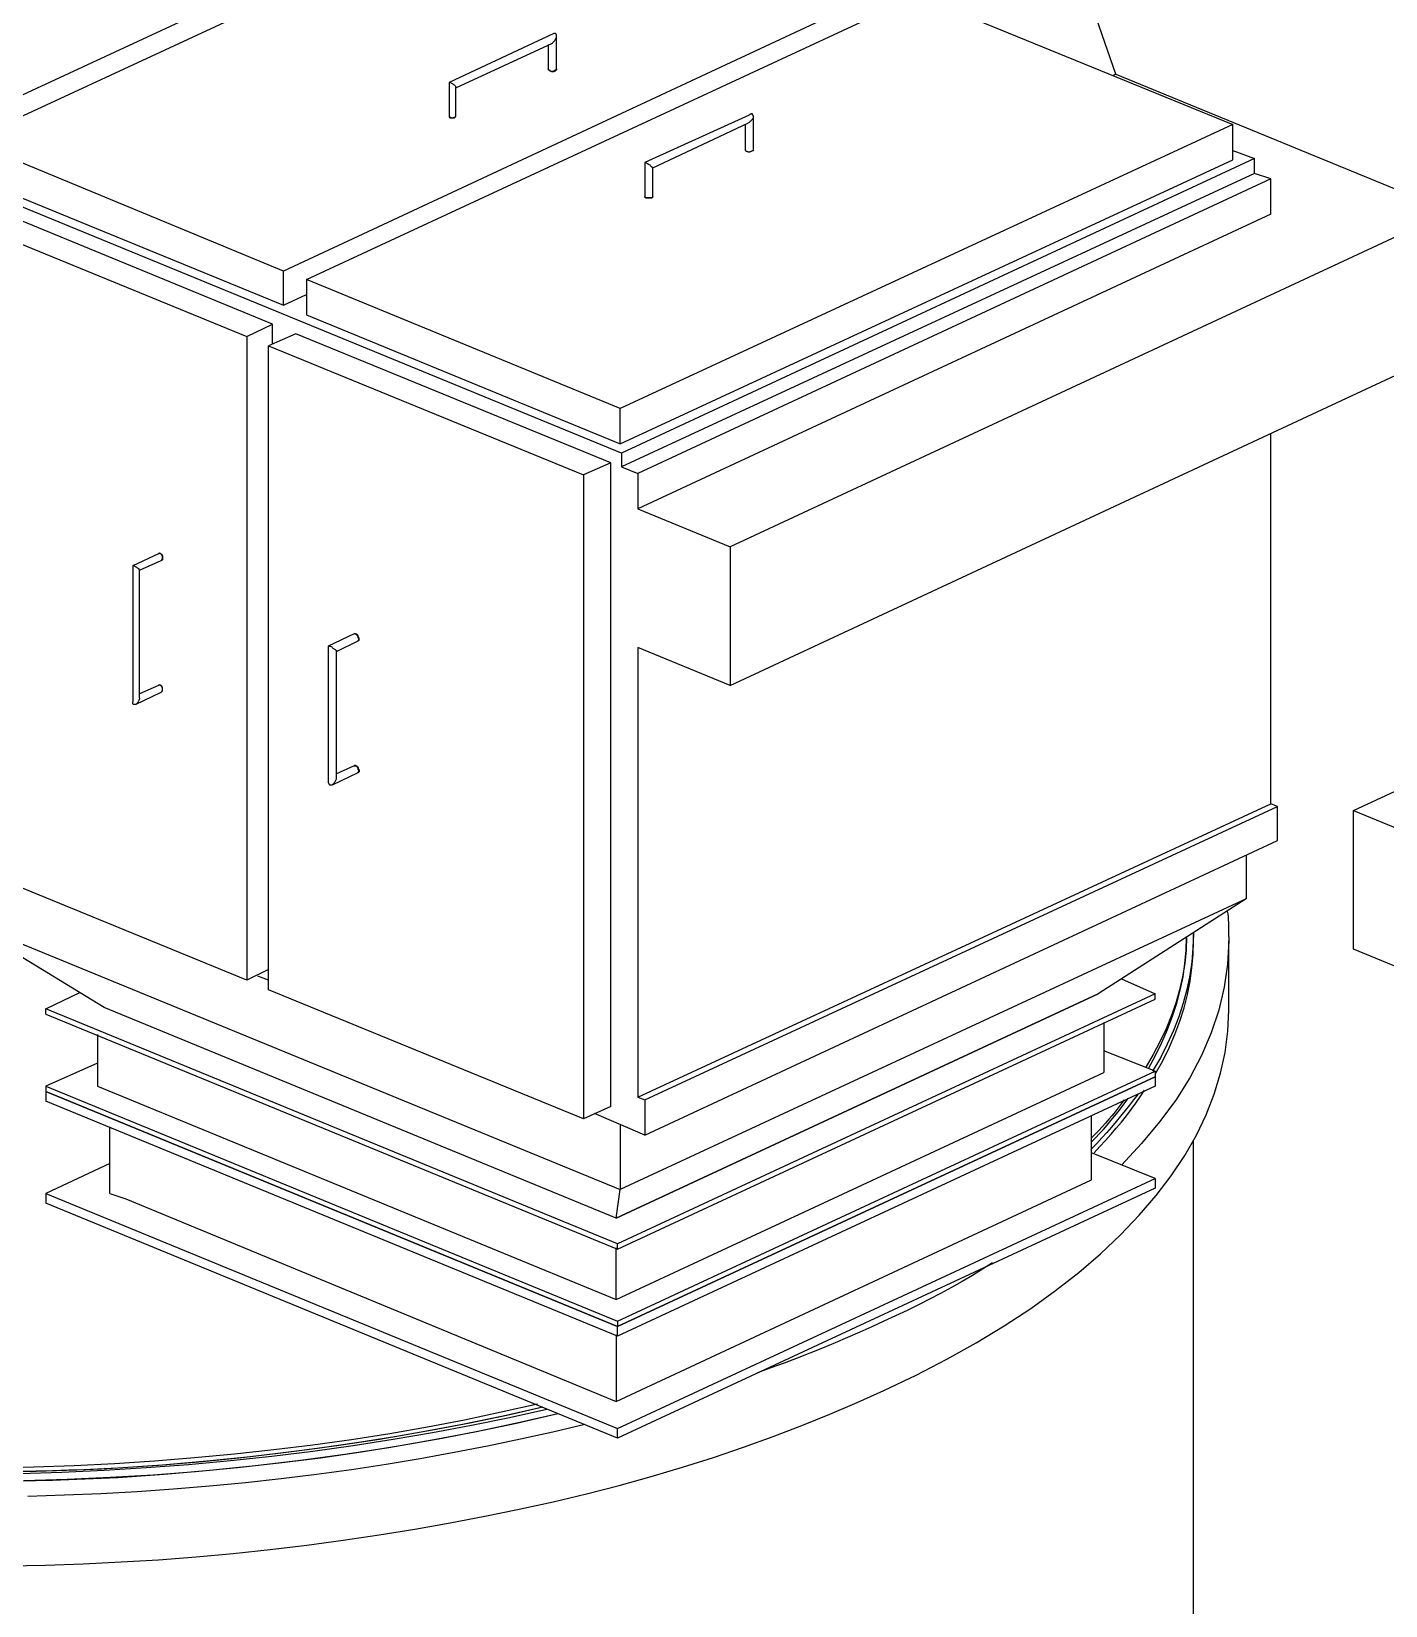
# Model space of a CAD drawing. Header units: metres. Extents: x 20 to 415, y 5 to 292.
# Drawn here: x 213.05 to 238.48, y 208.89 to 238.45 of the extents above; entities that cross this region are included whole.
import ezdxf

# ---------------------------------------------------------------- set-up
doc = ezdxf.new("R2010")
doc.units = ezdxf.units.M
doc.layers.add('ОБОРУДОВАНИЕ', color=8, linetype='Continuous')

msp = doc.modelspace()

# ---------------------------------------------------------------- linework, layer by layer
at = {"layer": 'ОБОРУДОВАНИЕ'}
for points in [[(209.414, 235.654), (222.933, 241.929)], [(211.863, 236.394), (223.367, 241.725)], [(233.417, 237.644), (232.422, 240.5)], [(229.259, 239.302), (217.781, 233.945)], [(218.214, 233.792), (229.692, 239.123)], [(229.692, 239.123), (235.61, 236.7)], [(222.857, 238.409), (220.892, 237.491)], [(222.831, 238.23), (222.839, 238.239), (222.849, 238.248), (222.859, 238.26), (222.869, 238.272), (222.879, 238.285), (222.888, 238.298), (222.896, 238.313), (222.902, 238.327), (222.906, 238.342), (222.908, 238.358)], [(222.882, 238.409), (222.881, 238.409), (222.879, 238.409), (222.876, 238.409), (222.873, 238.409), (222.869, 238.409), (222.865, 238.409), (222.862, 238.409), (222.859, 238.409), (222.857, 238.409), (222.857, 238.409)], [(222.908, 238.358), (222.908, 238.365), (222.907, 238.373), (222.907, 238.38), (222.906, 238.387), (222.904, 238.393), (222.902, 238.398), (222.899, 238.403), (222.895, 238.406), (222.889, 238.408), (222.882, 238.409)], [(222.908, 237.746), (222.908, 238.358)], [(221.02, 237.389), (222.831, 238.23)], [(222.754, 238.205), (222.754, 237.746)], [(222.754, 237.746), (222.756, 237.738), (222.76, 237.731), (222.766, 237.723), (222.774, 237.717), (222.783, 237.711), (222.793, 237.705), (222.803, 237.701), (222.813, 237.697), (222.823, 237.695), (222.831, 237.695)], [(222.882, 237.72), (222.874, 237.713), (222.867, 237.708), (222.859, 237.704), (222.851, 237.7), (222.844, 237.698), (222.836, 237.696), (222.828, 237.695), (222.821, 237.695), (222.813, 237.695), (222.806, 237.695), (222.798, 237.701), (222.79, 237.707), (222.783, 237.712), (222.776, 237.716), (222.771, 237.72), (222.765, 237.724), (222.761, 237.728), (222.757, 237.733), (222.755, 237.739), (222.754, 237.746)], [(222.831, 237.695), (222.846, 237.695), (222.859, 237.697), (222.87, 237.701), (222.88, 237.705), (222.888, 237.711), (222.895, 237.717), (222.901, 237.723), (222.904, 237.731), (222.907, 237.738), (222.908, 237.746)], [(222.908, 237.746), (222.908, 237.739), (222.907, 237.733), (222.907, 237.729), (222.906, 237.726), (222.904, 237.723), (222.902, 237.722), (222.899, 237.721), (222.895, 237.72), (222.889, 237.72), (222.882, 237.72)], [(220.892, 237.491), (220.892, 237.491), (220.892, 237.491)], [(220.892, 237.491), (220.892, 236.853)], [(221.02, 237.389), (221.02, 237.395), (221.02, 237.401), (221.019, 237.406), (221.018, 237.41), (221.017, 237.414), (221.014, 237.418), (221.011, 237.422), (221.007, 237.427), (221.001, 237.433), (220.994, 237.44), (220.98, 237.447), (220.967, 237.455), (220.955, 237.462), (220.944, 237.469), (220.934, 237.475), (220.925, 237.48), (220.916, 237.484), (220.908, 237.488), (220.9, 237.49), (220.892, 237.491)], [(221.02, 236.853), (221.02, 237.389)], [(233.417, 237.644), (233.366, 237.618)], [(233.417, 237.644), (239.691, 235.067)], [(220.892, 236.853), (220.893, 236.852), (220.895, 236.85), (220.899, 236.848), (220.903, 236.844), (220.909, 236.84), (220.914, 236.836), (220.921, 236.833), (220.928, 236.83), (220.936, 236.828), (220.943, 236.827)], [(220.892, 236.853), (220.892, 236.852), (220.893, 236.85), (220.893, 236.848), (220.894, 236.844), (220.896, 236.84), (220.898, 236.836), (220.901, 236.833), (220.905, 236.83), (220.911, 236.828), (220.918, 236.827), (220.926, 236.827), (220.936, 236.827), (220.946, 236.827), (220.956, 236.827), (220.966, 236.827), (220.975, 236.827), (220.983, 236.827), (220.989, 236.827), (220.993, 236.827), (220.994, 236.827)], [(220.943, 236.827), (220.958, 236.828), (220.971, 236.83), (220.983, 236.833), (220.992, 236.836), (221.001, 236.84), (221.008, 236.844), (221.013, 236.848), (221.017, 236.85), (221.019, 236.852), (221.02, 236.853)], [(220.994, 236.827), (221.001, 236.834), (221.007, 236.84), (221.011, 236.844), (221.014, 236.848), (221.017, 236.85), (221.018, 236.851), (221.019, 236.852), (221.02, 236.853), (221.02, 236.853), (221.02, 236.853)], [(226.53, 236.878), (224.566, 235.986)], [(226.606, 236.853), (226.605, 236.838), (226.6, 236.823), (226.594, 236.808), (226.585, 236.793), (226.574, 236.78), (226.562, 236.767), (226.549, 236.754), (226.534, 236.743), (226.519, 236.734), (226.504, 236.725)], [(226.53, 236.878), (226.536, 236.885), (226.542, 236.891), (226.547, 236.895), (226.551, 236.899), (226.555, 236.901), (226.559, 236.902), (226.563, 236.903), (226.568, 236.904), (226.574, 236.904), (226.581, 236.904)], [(226.581, 236.904), (226.581, 236.897), (226.583, 236.891), (226.586, 236.887), (226.59, 236.882), (226.593, 236.878), (226.597, 236.875), (226.6, 236.87), (226.604, 236.866), (226.605, 236.86), (226.606, 236.853)], [(226.606, 236.215), (226.606, 236.853)], [(235.61, 236.7), (224.106, 231.369)], [(224.719, 235.884), (226.504, 236.725)], [(226.453, 236.7), (226.453, 236.215)], [(235.61, 236.037), (235.61, 236.7)], [(217.781, 233.945), (211.863, 236.394)], [(226.453, 236.215), (226.454, 236.214), (226.456, 236.213), (226.46, 236.21), (226.465, 236.206), (226.472, 236.202), (226.481, 236.199), (226.491, 236.195), (226.502, 236.192), (226.515, 236.19), (226.53, 236.19)], [(226.453, 236.215), (226.454, 236.214), (226.456, 236.213), (226.46, 236.21), (226.465, 236.206), (226.472, 236.202), (226.481, 236.199), (226.491, 236.195), (226.502, 236.192), (226.515, 236.19), (226.53, 236.19), (226.538, 236.19), (226.547, 236.192), (226.557, 236.195), (226.568, 236.199), (226.578, 236.202), (226.586, 236.206), (226.594, 236.21), (226.6, 236.213), (226.605, 236.214), (226.606, 236.215)], [(226.53, 236.19), (226.538, 236.19), (226.547, 236.192), (226.557, 236.195), (226.568, 236.199), (226.578, 236.202), (226.586, 236.206), (226.594, 236.21), (226.6, 236.213), (226.605, 236.214), (226.606, 236.215)], [(235.61, 236.215), (236.018, 236.062)], [(224.106, 230.706), (235.61, 236.037)], [(236.018, 236.062), (224.132, 230.527)], [(224.566, 235.986), (224.566, 235.348)], [(224.566, 235.986), (224.591, 235.986)], [(224.591, 235.986), (224.599, 235.979), (224.606, 235.973), (224.614, 235.968), (224.622, 235.964), (224.629, 235.96), (224.637, 235.956), (224.645, 235.952), (224.652, 235.947), (224.66, 235.941), (224.668, 235.935), (224.675, 235.927), (224.683, 235.92), (224.69, 235.912), (224.697, 235.906), (224.702, 235.9), (224.708, 235.894), (224.712, 235.89), (224.716, 235.886), (224.718, 235.884), (224.719, 235.884)], [(224.719, 235.348), (224.719, 235.884)], [(236.018, 235.782), (236.018, 236.062)], [(224.132, 230.527), (211.455, 235.731)], [(211.863, 235.731), (217.781, 233.307)], [(236.018, 235.782), (224.132, 230.272)], [(236.324, 235.68), (224.438, 230.144)], [(236.324, 235.68), (236.018, 235.782)], [(236.324, 235.016), (236.324, 235.68)], [(217.577, 232.95), (211.684, 235.373)], [(224.566, 235.348), (224.566, 235.341), (224.569, 235.335), (224.572, 235.331), (224.578, 235.328), (224.585, 235.326), (224.593, 235.324), (224.603, 235.323), (224.614, 235.323), (224.627, 235.322), (224.642, 235.322)], [(224.719, 235.348), (224.718, 235.341), (224.715, 235.335), (224.712, 235.331), (224.706, 235.328), (224.699, 235.326), (224.691, 235.324), (224.681, 235.323), (224.67, 235.323), (224.657, 235.322), (224.642, 235.322), (224.627, 235.322), (224.614, 235.323), (224.603, 235.323), (224.593, 235.324), (224.585, 235.326), (224.578, 235.328), (224.572, 235.331), (224.569, 235.335), (224.566, 235.341), (224.566, 235.348)], [(224.642, 235.322), (224.657, 235.322), (224.67, 235.323), (224.681, 235.323), (224.691, 235.324), (224.699, 235.326), (224.706, 235.328), (224.712, 235.331), (224.715, 235.335), (224.718, 235.341), (224.719, 235.348)], [(211.174, 235.144), (217.092, 232.721)], [(236.324, 235.016), (224.438, 229.481)], [(239.691, 235.067), (226.172, 228.767)], [(217.781, 233.307), (217.781, 233.945)], [(217.781, 233.307), (218.214, 233.511)], [(224.106, 231.369), (218.214, 233.792)], [(218.214, 233.792), (218.214, 233.129)], [(217.092, 232.721), (217.577, 232.95)], [(217.577, 232.593), (217.577, 232.95)], [(218.214, 233.129), (224.106, 230.706)], [(217.092, 232.721), (217.092, 220.63)], [(218.01, 232.772), (217.5, 232.542)], [(223.928, 230.349), (218.01, 232.772)], [(217.5, 220.452), (217.5, 232.542)], [(217.5, 232.542), (223.418, 230.119)], [(226.172, 226.165), (239.691, 232.466)], [(224.106, 230.706), (224.106, 231.369)], [(236.324, 223.946), (236.324, 230.884)], [(223.928, 230.349), (223.418, 230.119)], [(223.928, 218.258), (223.928, 230.349)], [(224.132, 230.527), (224.132, 230.272)], [(224.132, 230.272), (224.438, 230.144)], [(223.418, 230.119), (223.418, 218.029)], [(224.438, 230.144), (224.438, 229.481)], [(237.88, 223.819), (251.399, 230.093)], [(224.438, 229.481), (226.172, 228.767)], [(215.434, 228.64), (214.949, 228.41)], [(215.077, 228.333), (215.485, 228.512)], [(215.434, 228.64), (215.435, 228.646), (215.437, 228.649), (215.44, 228.651), (215.445, 228.651), (215.45, 228.649), (215.456, 228.647), (215.463, 228.644), (215.47, 228.642), (215.477, 228.64), (215.485, 228.64), (215.492, 228.632), (215.497, 228.624), (215.502, 228.617), (215.505, 228.609), (215.507, 228.601), (215.509, 228.594), (215.51, 228.586), (215.51, 228.578), (215.51, 228.571), (215.51, 228.563)], [(215.51, 228.589), (215.503, 228.603), (215.495, 228.616), (215.487, 228.627), (215.48, 228.636), (215.472, 228.643), (215.465, 228.647), (215.457, 228.649), (215.449, 228.649), (215.442, 228.646), (215.434, 228.64)], [(215.485, 228.512), (215.492, 228.52), (215.497, 228.527), (215.502, 228.535), (215.505, 228.543), (215.507, 228.55), (215.509, 228.558), (215.51, 228.566), (215.51, 228.573), (215.51, 228.581), (215.51, 228.589)], [(215.51, 228.563), (215.51, 228.555), (215.51, 228.548), (215.51, 228.541), (215.509, 228.534), (215.507, 228.528), (215.505, 228.523), (215.502, 228.518), (215.497, 228.515), (215.492, 228.513), (215.485, 228.512)], [(226.172, 228.767), (226.172, 226.165)], [(214.975, 228.41), (214.968, 228.411), (214.962, 228.413), (214.958, 228.415), (214.955, 228.417), (214.953, 228.42), (214.951, 228.421), (214.95, 228.421), (214.95, 228.42), (214.949, 228.416), (214.949, 228.41)], [(214.949, 228.41), (214.949, 225.859)], [(215.077, 228.333), (215.077, 228.334), (215.077, 228.336), (215.076, 228.339), (215.075, 228.342), (215.073, 228.346), (215.071, 228.35), (215.068, 228.354), (215.064, 228.356), (215.058, 228.358), (215.051, 228.359), (215.043, 228.367), (215.033, 228.374), (215.024, 228.381), (215.013, 228.388), (215.004, 228.394), (214.994, 228.4), (214.987, 228.404), (214.98, 228.407), (214.976, 228.409), (214.975, 228.41)], [(215.077, 225.936), (215.077, 228.333)], [(219.107, 227.135), (218.622, 226.905)], [(218.775, 226.803), (219.183, 227.007)], [(219.183, 227.058), (219.182, 227.073), (219.178, 227.086), (219.172, 227.097), (219.164, 227.107), (219.155, 227.115), (219.145, 227.122), (219.135, 227.128), (219.125, 227.132), (219.115, 227.134), (219.107, 227.135)], [(219.183, 227.007), (219.19, 227.009), (219.196, 227.013), (219.2, 227.019), (219.202, 227.027), (219.203, 227.036), (219.202, 227.046), (219.2, 227.056), (219.196, 227.066), (219.19, 227.075), (219.183, 227.084), (219.182, 227.097), (219.178, 227.109), (219.172, 227.117), (219.164, 227.124), (219.155, 227.128), (219.145, 227.131), (219.135, 227.133), (219.125, 227.134), (219.115, 227.135), (219.107, 227.135)], [(219.183, 227.007), (219.184, 227.008), (219.186, 227.01), (219.188, 227.013), (219.191, 227.018), (219.193, 227.023), (219.194, 227.029), (219.195, 227.036), (219.193, 227.043), (219.19, 227.05), (219.183, 227.058)], [(218.622, 226.905), (218.622, 224.354)], [(218.622, 226.905), (218.623, 226.905), (218.625, 226.905), (218.628, 226.905), (218.631, 226.905), (218.635, 226.905), (218.639, 226.905), (218.642, 226.905), (218.645, 226.905), (218.647, 226.905), (218.648, 226.905)], [(218.648, 226.905), (218.655, 226.904), (218.663, 226.902), (218.671, 226.899), (218.678, 226.895), (218.686, 226.889), (218.694, 226.883), (218.701, 226.876), (218.709, 226.869), (218.717, 226.862), (218.724, 226.854), (218.738, 226.847), (218.749, 226.842), (218.758, 226.837), (218.764, 226.832), (218.769, 226.829), (218.772, 226.825), (218.774, 226.821), (218.775, 226.816), (218.775, 226.81), (218.775, 226.803)], [(218.775, 224.431), (218.775, 226.829)], [(226.172, 226.165), (224.438, 226.88)], [(224.438, 226.88), (224.438, 218.437)], [(215.434, 226.165), (215.077, 226.012)], [(215.51, 226.089), (215.51, 226.096), (215.51, 226.104), (215.51, 226.112), (215.509, 226.119), (215.507, 226.127), (215.505, 226.135), (215.502, 226.142), (215.497, 226.15), (215.492, 226.158), (215.485, 226.165), (215.477, 226.166), (215.47, 226.168), (215.463, 226.17), (215.456, 226.173), (215.45, 226.175), (215.445, 226.176), (215.44, 226.177), (215.437, 226.175), (215.435, 226.171), (215.434, 226.165)], [(215.51, 226.114), (215.503, 226.129), (215.495, 226.142), (215.487, 226.153), (215.48, 226.162), (215.472, 226.169), (215.465, 226.173), (215.457, 226.175), (215.449, 226.175), (215.442, 226.171), (215.434, 226.165)], [(214.975, 225.808), (214.968, 225.809), (214.962, 225.811), (214.958, 225.814), (214.955, 225.819), (214.953, 225.824), (214.951, 225.83), (214.95, 225.837), (214.95, 225.844), (214.949, 225.852), (214.949, 225.859)], [(215, 225.808), (215.485, 226.038)], [(215.077, 225.936), (215.076, 225.927), (215.074, 225.915), (215.07, 225.902), (215.065, 225.887), (215.058, 225.872), (215.049, 225.857), (215.039, 225.842), (215.028, 225.829), (215.015, 225.817), (215, 225.808)], [(215.485, 226.038), (215.492, 226.045), (215.497, 226.053), (215.502, 226.061), (215.505, 226.068), (215.507, 226.076), (215.509, 226.084), (215.51, 226.091), (215.51, 226.099), (215.51, 226.107), (215.51, 226.114)], [(215.485, 226.038), (215.492, 226.045), (215.497, 226.051), (215.502, 226.055), (215.505, 226.059), (215.507, 226.063), (215.509, 226.067), (215.51, 226.071), (215.51, 226.076), (215.51, 226.082), (215.51, 226.089)], [(215, 225.808), (214.993, 225.808), (214.988, 225.808), (214.983, 225.808), (214.98, 225.808), (214.978, 225.808), (214.976, 225.808), (214.976, 225.808), (214.975, 225.808), (214.975, 225.808), (214.975, 225.808)], [(219.107, 224.66), (218.775, 224.507)], [(219.183, 224.584), (219.182, 224.599), (219.178, 224.614), (219.172, 224.628), (219.164, 224.64), (219.155, 224.651), (219.145, 224.659), (219.135, 224.665), (219.125, 224.667), (219.115, 224.666), (219.107, 224.66)], [(219.107, 224.66), (219.115, 224.66), (219.125, 224.66), (219.135, 224.659), (219.145, 224.657), (219.155, 224.654), (219.164, 224.649), (219.172, 224.643), (219.178, 224.634), (219.182, 224.623), (219.183, 224.609), (219.19, 224.601), (219.196, 224.592), (219.2, 224.582), (219.202, 224.571), (219.203, 224.562), (219.202, 224.553), (219.2, 224.545), (219.196, 224.538), (219.19, 224.534), (219.183, 224.533)], [(218.622, 224.354), (218.623, 224.347), (218.625, 224.339), (218.628, 224.332), (218.631, 224.325), (218.635, 224.319), (218.639, 224.314), (218.642, 224.309), (218.645, 224.306), (218.647, 224.304), (218.648, 224.303)], [(218.699, 224.303), (219.183, 224.533)], [(218.699, 224.303), (218.707, 224.312), (218.717, 224.321), (218.727, 224.333), (218.737, 224.345), (218.747, 224.358), (218.756, 224.371), (218.764, 224.386), (218.77, 224.4), (218.774, 224.416), (218.775, 224.431)], [(219.183, 224.533), (219.184, 224.534), (219.186, 224.536), (219.188, 224.539), (219.191, 224.544), (219.193, 224.549), (219.194, 224.555), (219.195, 224.562), (219.193, 224.569), (219.19, 224.576), (219.183, 224.584)], [(218.648, 224.303), (218.655, 224.303), (218.661, 224.303), (218.665, 224.303), (218.67, 224.303), (218.673, 224.303), (218.677, 224.303), (218.682, 224.303), (218.686, 224.303), (218.692, 224.303), (218.699, 224.303)], [(224.438, 218.437), (236.324, 223.946)], [(224.566, 218.386), (236.452, 223.895)], [(236.452, 223.895), (236.324, 223.946)], [(236.452, 223.258), (236.452, 223.895)], [(237.88, 223.819), (239.615, 223.104)], [(237.88, 221.217), (237.88, 223.819)], [(224.566, 217.722), (236.452, 223.258)], [(217.092, 220.63), (211.174, 223.053)], [(235.865, 222.977), (235.865, 222.161)], [(235.865, 222.161), (224.106, 216.702)], [(235.865, 222.161), (233.085, 220.375)], [(211.608, 221.829), (224.106, 216.702)], [(214.414, 220.12), (211.608, 221.829)], [(235.508, 221.931), (235.515, 221.877), (235.521, 221.821), (235.525, 221.765), (235.528, 221.708), (235.53, 221.651), (235.532, 221.593), (235.533, 221.536), (235.533, 221.48), (235.534, 221.424), (235.534, 221.37)], [(234.743, 221.446), (234.734, 221.195), (234.71, 220.945), (234.669, 220.696), (234.613, 220.449), (234.542, 220.203), (234.456, 219.959), (234.357, 219.716), (234.243, 219.475), (234.117, 219.236), (233.978, 218.998)], [(234.029, 218.972), (234.16, 219.217), (234.279, 219.462), (234.386, 219.708), (234.478, 219.954), (234.558, 220.2), (234.624, 220.447), (234.676, 220.695), (234.713, 220.944), (234.735, 221.195), (234.743, 221.446)], [(234.029, 218.972), (234.16, 219.217), (234.279, 219.462), (234.386, 219.708), (234.478, 219.954), (234.558, 220.2), (234.624, 220.447), (234.676, 220.695), (234.713, 220.944), (234.735, 221.195), (234.743, 221.446)], [(234.87, 221.498), (234.863, 221.237), (234.84, 220.977), (234.802, 220.718), (234.748, 220.459), (234.679, 220.2), (234.595, 219.942), (234.495, 219.685), (234.381, 219.429), (234.251, 219.175), (234.105, 218.921)], [(234.87, 221.523), (234.87, 221.517), (234.87, 221.513), (234.87, 221.511), (234.87, 221.511), (234.87, 221.51), (234.87, 221.51), (234.87, 221.509), (234.87, 221.507), (234.87, 221.504), (234.87, 221.498)], [(234.87, 221.37), (234.87, 221.498)], [(235.534, 221.37), (235.513, 220.935), (235.451, 220.501), (235.349, 220.07), (235.206, 219.642), (235.023, 219.218), (234.801, 218.797), (234.539, 218.381), (234.237, 217.969), (233.897, 217.562), (233.519, 217.161)], [(234.156, 218.87), (234.294, 219.116), (234.417, 219.363), (234.524, 219.611), (234.617, 219.86), (234.695, 220.111), (234.759, 220.362), (234.808, 220.613), (234.843, 220.865), (234.864, 221.117), (234.87, 221.37)], [(234.156, 218.87), (234.294, 219.116), (234.417, 219.363), (234.524, 219.611), (234.617, 219.86), (234.695, 220.111), (234.759, 220.362), (234.808, 220.613), (234.843, 220.865), (234.864, 221.117), (234.87, 221.37)], [(235.534, 220.069), (235.534, 221.37)], [(239.615, 220.503), (237.88, 221.217)], [(217.5, 220.834), (217.092, 220.63)], [(217.5, 220.63), (217.296, 220.707)], [(233.519, 220.656), (234.156, 220.375)], [(213.317, 220.095), (213.954, 220.401)], [(223.418, 218.029), (217.5, 220.452)], [(224.03, 216.166), (233.085, 220.375)], [(224.03, 216.166), (233.085, 220.375)], [(233.085, 220.375), (224.03, 216.166)], [(234.156, 220.375), (224.055, 215.682)], [(224.055, 215.58), (234.156, 220.273)], [(234.156, 220.273), (234.156, 220.375)], [(224.055, 215.682), (213.317, 220.095)], [(213.317, 219.993), (213.317, 220.095)], [(213.317, 219.993), (224.055, 215.58)], [(224.03, 216.166), (214.414, 220.12)], [(229.055, 212.927), (229.662, 213.216), (230.242, 213.514), (230.794, 213.823), (231.319, 214.14), (231.816, 214.467), (232.283, 214.802), (232.721, 215.145), (233.129, 215.496), (233.505, 215.853), (233.85, 216.218), (234.17, 216.587), (234.456, 216.961), (234.709, 217.339), (234.928, 217.72), (235.113, 218.105), (235.264, 218.493), (235.382, 218.884), (235.466, 219.277), (235.517, 219.672), (235.534, 220.069)], [(233.187, 219.84), (233.187, 218.896)], [(214.286, 219.61), (214.286, 218.641)], [(214.286, 219.074), (213.317, 218.641)], [(234.156, 218.921), (233.187, 219.304)], [(224.03, 214.636), (233.187, 218.896)], [(224.055, 214.228), (234.156, 218.921)], [(234.156, 218.819), (224.055, 214.126)], [(224.055, 214.126), (234.156, 218.819)], [(234.156, 218.921), (234.156, 218.819)], [(234.156, 218.819), (234.156, 218.641)], [(213.317, 218.641), (224.055, 214.228)], [(213.317, 218.641), (213.317, 218.539)], [(224.055, 214.126), (213.317, 218.539)], [(213.317, 218.539), (224.055, 214.126)], [(213.317, 218.539), (213.317, 218.36)], [(214.286, 218.641), (224.03, 214.636)], [(234.156, 218.641), (224.055, 213.947)], [(224.438, 218.437), (224.566, 218.386)], [(233.825, 218.488), (233.747, 218.387), (233.668, 218.286), (233.587, 218.184), (233.505, 218.081), (233.42, 217.978), (233.332, 217.874), (233.243, 217.771), (233.15, 217.669), (233.055, 217.568), (232.957, 217.467)], [(233.008, 217.391), (233.115, 217.506), (233.219, 217.621), (233.322, 217.736), (233.421, 217.852), (233.519, 217.968), (233.613, 218.085), (233.703, 218.203), (233.79, 218.322), (233.873, 218.443), (233.952, 218.564)], [(233.008, 217.391), (233.115, 217.506), (233.219, 217.621), (233.322, 217.736), (233.421, 217.852), (233.519, 217.968), (233.613, 218.085), (233.703, 218.203), (233.79, 218.322), (233.873, 218.443), (233.952, 218.564)], [(224.055, 213.947), (213.317, 218.36)], [(223.928, 218.258), (223.418, 218.029)], [(224.566, 218.386), (224.566, 217.722)], [(232.957, 217.595), (233.033, 217.672), (233.107, 217.751), (233.18, 217.831), (233.251, 217.912), (233.321, 217.994), (233.389, 218.076), (233.456, 218.159), (233.521, 218.243), (233.584, 218.327), (233.646, 218.411)], [(232.957, 217.595), (233.033, 217.672), (233.107, 217.751), (233.18, 217.831), (233.251, 217.912), (233.321, 217.994), (233.389, 218.076), (233.456, 218.159), (233.521, 218.243), (233.584, 218.327), (233.646, 218.411)], [(233.57, 218.386), (233.515, 218.31), (233.459, 218.235), (233.402, 218.162), (233.343, 218.09), (233.283, 218.019), (233.221, 217.949), (233.157, 217.879), (233.092, 217.809), (233.025, 217.74), (232.957, 217.671)], [(214.516, 216.626), (214.516, 217.875)], [(224.566, 217.722), (223.622, 218.131)], [(224.106, 217.926), (224.106, 216.702)], [(232.957, 216.881), (232.957, 218.08)], [(234.87, 179.206), (234.87, 217.62)], [(234.156, 216.906), (232.957, 217.391)], [(214.516, 217.187), (213.317, 216.626)], [(214.669, 216.575), (214.822, 216.524), (224.03, 212.723), (224.31, 212.851), (232.957, 216.881)], [(224.03, 216.166), (224.106, 216.702)], [(224.055, 212.213), (234.156, 216.906)], [(234.156, 216.728), (224.055, 212.034)], [(234.156, 216.906), (234.156, 216.728)], [(213.313, 216.452), (213.314, 216.452)], [(213.317, 216.626), (224.055, 212.213)], [(213.317, 216.626), (213.317, 216.447)], [(224.055, 212.034), (213.317, 216.447)], [(214.516, 216.626), (214.669, 216.575)], [(224.03, 214.636), (224.03, 215.605)], [(224.055, 215.58), (224.055, 215.682)], [(231.095, 215.325), (230.909, 215.204), (230.719, 215.086), (230.525, 214.971), (230.326, 214.858), (230.123, 214.748), (229.916, 214.64), (229.706, 214.534), (229.492, 214.43), (229.275, 214.328), (229.055, 214.228)], [(224.055, 214.228), (224.055, 214.126)], [(224.055, 213.947), (224.055, 214.126)], [(229.055, 214.228), (228.831, 214.122), (228.605, 214.02), (228.375, 213.919), (228.143, 213.821), (227.907, 213.724), (227.668, 213.629), (227.426, 213.536), (227.182, 213.443), (226.934, 213.35), (226.683, 213.259)], [(224.03, 213.973), (224.03, 212.723)], [(212.598, 209.635), (213.31, 209.649), (214.021, 209.673), (214.73, 209.707), (215.436, 209.75), (216.138, 209.803), (216.837, 209.866), (217.531, 209.94), (218.22, 210.022), (218.902, 210.114), (219.579, 210.214), (220.248, 210.322), (220.91, 210.439), (221.564, 210.565), (222.208, 210.698), (222.844, 210.839), (223.469, 210.989), (224.083, 211.146), (224.686, 211.313), (225.278, 211.488), (225.857, 211.671), (226.424, 211.862), (226.978, 212.061), (227.519, 212.267), (228.045, 212.481), (228.557, 212.701), (229.055, 212.927)], [(222.729, 212.57), (222.026, 212.414), (221.31, 212.267), (220.582, 212.131), (219.842, 212.004), (219.091, 211.888), (218.331, 211.782), (217.561, 211.688), (216.783, 211.605), (215.997, 211.533), (215.204, 211.473), (214.414, 211.425), (213.62, 211.388), (212.824, 211.362), (212.026, 211.348), (211.229, 211.346), (210.431, 211.356), (209.636, 211.378), (208.843, 211.414), (208.055, 211.462), (207.272, 211.524)], [(222.55, 212.672), (221.872, 212.517), (221.183, 212.372), (220.484, 212.238), (219.776, 212.115), (219.059, 212.002), (218.334, 211.901), (217.6, 211.81), (216.86, 211.729), (216.112, 211.66), (215.357, 211.601), (214.605, 211.552), (213.85, 211.515), (213.091, 211.488), (212.331, 211.472), (211.57, 211.467), (210.808, 211.472), (210.048, 211.488), (209.289, 211.515), (208.534, 211.552), (207.782, 211.601)], [(207.782, 211.524), (208.541, 211.476), (209.302, 211.438), (210.066, 211.412), (210.832, 211.396), (211.598, 211.39), (212.366, 211.396), (213.133, 211.412), (213.901, 211.438), (214.668, 211.476), (215.434, 211.524), (216.189, 211.59), (216.939, 211.665), (217.683, 211.75), (218.419, 211.844), (219.149, 211.948), (219.869, 212.062), (220.581, 212.186), (221.282, 212.321), (221.973, 212.466), (222.652, 212.621)], [(214.669, 211.473), (215.507, 211.533), (216.339, 211.605), (217.163, 211.689), (217.979, 211.785), (218.785, 211.894), (219.581, 212.015), (220.367, 212.148), (221.141, 212.293), (221.904, 212.451), (222.652, 212.621)], [(207.272, 211.397), (208.07, 211.335), (208.871, 211.286), (209.676, 211.251), (210.483, 211.228), (211.292, 211.218), (212.102, 211.22), (212.911, 211.235), (213.72, 211.26), (214.527, 211.297), (215.332, 211.346), (216.126, 211.406), (216.916, 211.48), (217.7, 211.566), (218.478, 211.665), (219.247, 211.776), (220.008, 211.898), (220.758, 212.032), (221.496, 212.176), (222.222, 212.33), (222.933, 212.493)], [(223.443, 212.289), (222.842, 212.147), (222.232, 212.011), (221.613, 211.882), (220.986, 211.76), (220.35, 211.645), (219.708, 211.538), (219.058, 211.439), (218.4, 211.348), (217.737, 211.266), (217.066, 211.193), (216.391, 211.128), (215.714, 211.073), (215.034, 211.027), (214.352, 210.989), (213.668, 210.96), (212.982, 210.939)], [(214.669, 211.295), (215.538, 211.355), (216.4, 211.429), (217.254, 211.517), (218.099, 211.618), (218.935, 211.732), (219.759, 211.859), (220.573, 211.998), (221.373, 212.151), (222.16, 212.316), (222.933, 212.493)], [(224.055, 212.034), (224.055, 212.213)], [(211.608, 211.397), (211.914, 211.397), (212.22, 211.4), (212.526, 211.404), (212.832, 211.409), (213.138, 211.416), (213.444, 211.424), (213.75, 211.434), (214.057, 211.446), (214.363, 211.459), (214.669, 211.473)], [(211.608, 211.218), (211.914, 211.219), (212.22, 211.221), (212.526, 211.225), (212.832, 211.23), (213.138, 211.237), (213.444, 211.246), (213.75, 211.256), (214.057, 211.267), (214.363, 211.28), (214.669, 211.295)]]:
    msp.add_lwpolyline(points, dxfattribs=at)

doc.saveas('drawing.dxf')
